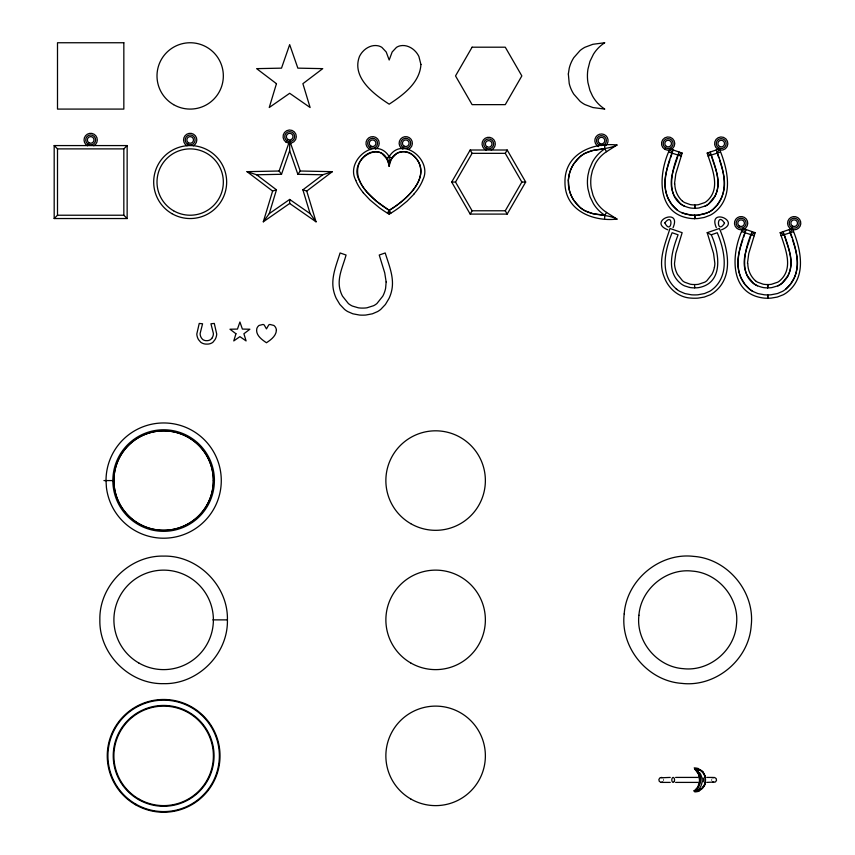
<?xml version="1.0" encoding="UTF-8"?>
<svg xmlns="http://www.w3.org/2000/svg" width="855" height="855" viewBox="0 0 855 855"><rect width="100%" height="100%" fill="white"/><g stroke="black" fill="none" stroke-linecap="round" stroke-linejoin="round"><path stroke-width="0.64" stroke-dasharray="4.28 3.21" d="M663.63 780.818L663.63 778.991M711.766 778.991L711.766 780.818"/><path stroke-width="1.28" d="M674.499 183.793L675.803 173.896L682.151 153.088L669.978 148.877C658.158 173.18 655.561 214.455 691.096 218.495A38.411 38.411 0 0 0 694.677 218.624L694.72 215.31A34.905 34.905 0 0 0 697.99 215.193L704.467 213.953L709.607 211.741A23.299 23.299 0 0 0 712.824 209.518C731.046 194.352 723.715 168.681 716.159 149.988M747.462 263.393L748.766 253.497L755.125 232.688L742.942 228.477C731.132 252.781 728.535 294.056 764.06 298.096A38.411 38.411 0 0 0 767.651 298.224L767.683 294.911A34.905 34.905 0 0 0 770.954 294.793L777.452 293.554L782.582 291.341A23.395 23.395 0 0 0 785.788 289.118C803.989 273.985 796.721 248.239 789.133 229.589M679.18 152.062C671.293 169.985 663.32 202.357 690.37 207.968A26.697 26.697 0 0 0 694.677 208.257L694.72 204.944A23.267 23.267 0 0 0 698.482 204.687L704.777 202.56A14.877 14.877 0 0 0 706.444 201.459C721.641 188.934 711.894 168.221 707.203 153.088L719.386 148.877C727.669 169.066 734.392 196.992 714.192 212.66A26.879 26.879 0 0 1 710.142 215.225L704.296 217.459L698.268 218.495A38.411 38.411 0 0 1 694.677 218.624L694.645 215.31A34.905 34.905 0 0 1 691.374 215.193L684.887 213.953L679.746 211.73A23.203 23.203 0 0 1 676.54 209.518C658.318 194.363 665.639 168.681 673.195 149.988M752.144 231.662C744.267 249.585 736.294 281.968 763.344 287.569A26.697 26.697 0 0 0 767.651 287.857L767.683 284.544A23.267 23.267 0 0 0 771.445 284.298L777.751 282.171A14.877 14.877 0 0 0 779.407 281.06C794.605 268.534 784.869 247.832 780.177 232.688L792.35 228.477C800.686 248.623 807.334 276.625 787.166 292.26A26.879 26.879 0 0 1 783.105 294.825L777.259 297.07L771.231 298.096A38.411 38.411 0 0 1 767.651 298.224L767.608 294.911A34.905 34.905 0 0 1 764.338 294.793L757.84 293.554L752.721 291.341A23.203 23.203 0 0 1 750.145 289.631C731.228 274.733 738.431 248.452 746.169 229.589M604.624 218.538L604.774 215.225L606.558 212.425A33.377 33.377 0 0 1 595.358 200.465L593.06 195.442L591.2 188.186A40.452 40.452 0 0 1 591.2 175.927L592.462 170.423L595.347 163.647A33.377 33.377 0 0 1 606.548 151.666L616.989 145.019C592.707 142.219 564.557 153.825 564.973 182.051C564.557 210.287 592.707 221.894 616.989 219.094L606.558 212.425M227.409 619.875C228.274 653.99 197.751 684.502 163.636 683.647C129.522 684.502 99.009 653.99 99.864 619.875C99.009 585.761 129.522 555.248 163.636 556.103C197.751 555.248 228.274 585.761 227.409 619.875L212.842 619.875M714.395 267.38L714.609 266.172A23.267 23.267 0 0 0 714.855 263.393L713.562 253.497L707.203 232.688L719.386 228.477C728.011 248.442 734.199 276.731 714.192 292.26A26.879 26.879 0 0 1 710.142 294.825L704.296 297.07L698.268 298.096A38.4 38.4 0 0 1 694.677 298.224A38.4 38.4 0 0 1 691.096 298.096C678.688 297.615 668.215 288.392 664.175 276.977C657.463 260.903 665.179 243.899 669.978 228.477L682.151 232.688L675.803 253.497L674.499 263.393A23.267 23.267 0 0 0 674.745 266.172L674.958 267.38A26.163 26.163 0 0 0 677.47 274.38L682.504 280.729A14.824 14.824 0 0 0 684.577 282.171L690.135 284.17A22.914 22.914 0 0 0 694.634 284.544L694.72 284.544A23.267 23.267 0 0 0 698.482 284.298L704.777 282.171A14.824 14.824 0 0 0 706.861 280.729L711.884 274.38A26.163 26.163 0 0 0 714.395 267.38M263.308 221.808L272.617 191.071L276.454 189.821L269.25 213.643L263.308 221.808L289.674 203.469L289.674 199.429L269.25 213.643M669.903 159.949C666.537 170.156 663.02 181.175 665.917 191.948A37.267 37.267 0 0 0 668.321 198.638L671.912 204.634L677.181 210.02M742.867 239.55C739.5 249.756 735.984 260.775 738.88 271.548A37.267 37.267 0 0 0 741.285 278.238L744.887 284.245L749.504 289.118A23.299 23.299 0 0 0 752.721 291.341M670.63 157.715L672.115 153.12L669.978 148.877M743.604 237.316L745.079 232.731L742.942 228.477M272.617 191.071L247.02 171.663L256.628 174.783L281.509 174.281L279.136 171.011L289.674 140.669L300.223 171.011L297.85 174.281L322.73 174.783L332.339 171.663L300.223 171.011M281.509 174.281L289.674 150.769L289.674 140.669M422.477 180.437C433.624 160.922 402.427 135.197 389.314 156.422M719.386 148.877L717.249 153.12L708.079 156.112M792.35 228.477L790.212 232.731L781.043 235.713M755.467 280.729L755.884 281.06A14.738 14.738 0 0 0 757.551 282.171L763.109 284.17A22.914 22.914 0 0 0 767.608 284.544L767.651 287.857A26.697 26.697 0 0 0 771.958 287.579L777.826 285.859A18.596 18.596 0 0 0 781.427 283.689C797.897 270.469 789.026 247.918 783.148 231.662M703.676 785.841L703.163 786.792M413.927 194.203L407.087 201.171L399.274 207.519A117.381 117.381 0 0 1 390.906 213.141L389.185 214.199L387.454 213.141L389.185 210.309C405.441 200.968 434.297 175.532 413.841 156.005C405.206 146.707 389.271 153.472 389.185 166.137A26.516 26.516 0 0 0 386.385 158.282L389.185 156.647L392.039 158.325M787.786 275.941L781.94 283.283A18.468 18.468 0 0 1 778.627 285.463L777.826 285.859M451.686 182.051L470.186 150.01L507.186 150.01L525.686 182.051L507.186 214.092L470.186 214.092L451.686 182.051L455.523 182.051L472.099 153.334L505.273 153.334L521.849 182.051L505.273 210.779L472.099 210.779L455.523 182.051M470.186 214.092L472.099 210.779M505.273 153.334L507.186 150.01M392.156 158.132L396.453 153.537A11.521 11.521 0 0 1 400.183 151.955C406.018 150.683 412.035 153.601 415.808 157.972A21.439 21.439 0 0 1 418.886 162.6C426.185 178.994 410.817 194.438 398.879 203.672A112.24 112.24 0 0 1 389.175 210.309L389.185 214.199M211.816 338.345L210.79 339.424A6.327 6.327 0 0 1 206.76 340.664A6.327 6.327 0 0 1 202.688 339.478L201.695 338.345A7.898 7.898 0 0 1 200.134 333.471L202.571 323.788L199.236 323.436L196.81 333.974A11.372 11.372 0 0 0 196.939 335.224A12.226 12.226 0 0 0 198.531 339.649L200.711 342.235A9.491 9.491 0 0 0 206.75 344.095A9.491 9.491 0 0 0 212.863 342.321L214.99 339.649A12.226 12.226 0 0 0 216.582 335.224A11.372 11.372 0 0 0 216.7 333.974L214.284 323.436L210.939 323.788L213.387 333.471A7.898 7.898 0 0 1 211.805 338.334M673.067 227.644C682.001 206.792 646.754 221.392 667.819 229.813M697.701 789.56L696.985 790.319M696.451 789.828L695.949 790.362M54.186 218.538L57.499 215.225L123.836 215.225L127.149 218.538L127.149 145.574L54.186 145.574L54.186 218.538L127.149 218.538M54.186 145.574L57.499 148.888L123.836 148.888L127.149 145.574M694.602 768.602L698.46 774.053L699.55 780.326L698.022 786.718L694.068 791.217L697.338 788.652L699.54 784.088L700.031 778.627L698.685 773.38M695.831 790.277L695.906 790.202A12.932 10.955 25.3 0 0 697.22 789.945M785.788 289.118L790.415 284.245L794.006 278.238A37.267 37.267 0 0 0 796.411 271.548C799.307 260.775 795.791 249.756 792.425 239.55M302.894 189.821L306.742 191.071L316.04 221.808L310.109 213.643L302.894 189.821L322.73 174.783M306.742 191.071L332.339 171.663M708.624 212.275L709.607 211.73A23.395 23.395 0 0 0 712.824 209.518L717.441 204.634L721.043 198.638A37.267 37.267 0 0 0 723.448 191.948C726.333 181.175 722.828 170.156 719.461 159.949M682.151 153.088L678.09 155.193C675.194 166.02 669.454 176.932 671.709 188.431A29.316 29.316 0 0 0 674.542 196.329L680.388 203.682A18.639 18.639 0 0 0 684.502 206.247M755.125 232.688L751.064 234.794C748.168 245.62 742.429 256.532 744.684 268.032A29.316 29.316 0 0 0 747.516 275.941M662.678 781.994L660.862 782.357L659.237 781.267L658.874 779.45L659.953 777.826L670.256 777.419M712.717 777.826L714.524 777.462L716.159 778.542L716.522 780.359L715.432 781.994L706.69 782.4M682.504 201.117L682.921 201.459A14.738 14.738 0 0 0 684.577 202.56L690.135 204.559A22.914 22.914 0 0 0 694.634 204.933L694.677 208.257A26.697 26.697 0 0 0 698.984 207.968L705.653 205.863A18.468 18.468 0 0 0 708.966 203.682C724.837 190.238 715.924 168.2 710.174 152.062M696.643 790.512L695.639 790.907M707.609 212.756L697.958 215.193A34.948 34.948 0 0 1 694.677 215.31A34.948 34.948 0 0 1 691.406 215.193L681.745 212.756M699.369 789.796C705.877 787.337 706.818 777.954 703.099 772.792M707.203 232.688L711.264 234.794L717.249 232.731C724.794 250.75 729.988 275.695 712.183 289.631A23.213 23.213 0 0 1 709.607 291.341L704.488 293.554L697.99 294.793A34.905 34.905 0 0 1 694.72 294.911L694.72 294.911A34.905 34.905 0 0 1 691.374 294.793L684.866 293.554L679.746 291.341A23.395 23.395 0 0 1 676.54 289.118C659.387 274.936 664.741 250.568 672.115 232.731L678.09 234.794C672.265 250.173 665.457 271.463 680.901 283.689A18.596 18.596 0 0 0 684.502 285.848L689.515 287.43M699.048 790.501C706.123 788.021 707.192 777.922 703.248 772.375M616.989 145.019C605.639 150.715 591.019 147.498 580.802 156.091C572.743 162.45 568.019 172.774 568.308 183.023C568.65 193.145 573.769 203.127 582.095 208.973C592.291 216.582 606.077 213.365 616.989 219.094M720.412 152.126L717.249 153.12L718.724 157.715M793.376 231.726L790.212 232.731L791.698 237.316M713.583 777.462L706.69 777.419M721.535 229.813C742.6 221.392 707.352 206.792 716.298 227.644M247.02 171.663L279.136 171.011M694.634 204.944L694.677 208.257M767.608 284.544L767.651 287.857M521.849 182.051L525.686 182.051M103.936 480.574L113.886 480.574M213.365 480.563A49.74 49.74 0 0 0 138.756 437.482A49.75 49.75 0 0 0 138.767 523.655A49.75 49.75 0 0 0 213.387 480.574A49.75 49.75 0 0 0 138.767 437.482A49.74 49.74 0 0 0 138.745 523.645A49.74 49.74 0 0 0 213.365 480.563L214.423 480.563A50.776 50.776 0 0 0 138.232 436.595A50.776 50.776 0 0 0 138.232 524.532A50.776 50.776 0 0 0 214.391 480.563M675.61 777.419L697.808 777.419M661.31 782.4L670.256 782.4M675.61 782.4L697.808 782.4M661.31 777.419L662.23 777.59M681.285 156.112L668.952 152.126M754.249 235.713L741.916 231.726M713.626 782.357L712.717 781.994M695.596 768.891L697.701 770.248M700.234 770.376L699.572 770.099A11.617 9.897 -29 0 0 699.112 769.938M707.203 153.088L711.264 155.193C714.16 166.02 719.899 176.932 717.644 188.431A29.316 29.316 0 0 1 714.812 196.329L708.464 204.089A18.596 18.596 0 0 1 704.851 206.247M780.177 232.688L784.227 234.794C787.124 245.62 792.874 256.532 790.619 268.032A29.316 29.316 0 0 1 787.786 275.941M390.917 213.141L389.185 210.309L376.435 201.235L366.955 192.044A45.155 45.155 0 0 1 359.495 180.758M289.674 199.429L310.109 213.643M289.674 203.469L316.04 221.808M256.628 174.783L276.454 189.821M695.959 769.457L696.483 770.013M363.225 192.749L369.82 199.824L379.086 207.519A117.381 117.381 0 0 0 387.454 213.141M389.185 156.647L389.185 166.137C384.846 136.148 346.617 159.49 359.581 180.726M606.558 151.688L604.774 148.888L604.624 145.574M389.046 156.422C375.933 135.197 344.747 160.922 355.894 180.437M386.214 158.132L381.907 153.537A11.521 11.521 0 0 0 378.177 151.955C372.353 150.683 366.335 153.601 362.552 157.972A21.439 21.439 0 0 0 359.474 162.6C352.175 178.994 367.543 194.438 379.481 203.672A112.24 112.24 0 0 0 389.185 210.309M470.186 150.01L472.099 153.334M505.273 210.779L507.186 214.092M747.516 275.941L753.362 283.283A18.639 18.639 0 0 0 757.466 285.848M289.674 150.769L297.85 174.281M711.264 234.794C719.151 252.065 724.356 282.62 698.984 287.569A26.697 26.697 0 0 1 694.677 287.857A26.313 26.313 0 0 1 689.515 287.43M106.009 480.574L106.415 487.446A57.98 57.98 0 0 0 110.99 504.033A56.954 56.954 0 0 0 115.874 512.829A57.638 57.638 0 0 0 210.074 514.721A57.638 57.638 0 0 0 180.202 425.363A57.948 57.948 0 0 0 146.526 425.555A57.638 57.638 0 0 0 114.078 451.162A57.531 57.531 0 0 0 106.02 480.574M767.651 294.911L767.651 298.224M694.677 215.31L694.677 218.624M694.677 285.656L694.677 287.857M123.836 148.888L123.836 215.225M57.499 148.888L57.499 215.225M598.618 146.59A6.626 6.626 0 0 1 595.935 136.918A6.626 6.626 0 0 1 605.896 135.678A6.626 6.626 0 0 1 605.661 145.713M486.153 150.042A6.626 6.626 0 0 1 483.417 139.878A6.626 6.626 0 0 1 493.934 139.867A6.626 6.626 0 0 1 491.219 150.031M402.929 149.251A6.626 6.626 0 0 1 400.632 139.044A6.626 6.626 0 0 1 411.073 139.29A6.626 6.626 0 0 1 408.305 149.369M370.675 149.593A6.626 6.626 0 0 1 367.041 139.654A6.626 6.626 0 0 1 377.6 138.884A6.626 6.626 0 0 1 375.43 149.251M187.053 145.778A6.626 6.626 0 0 1 185.065 135.721A6.626 6.626 0 0 1 195.314 135.731A6.626 6.626 0 0 1 193.305 145.778M87.541 145.778A6.626 6.626 0 0 1 85.553 135.721A6.626 6.626 0 0 1 95.803 135.731A6.626 6.626 0 0 1 93.794 145.778M422.616 180.501A46.747 46.747 0 0 1 413.809 194.096M363.3 192.685A45.625 45.625 0 0 1 355.776 180.49M389.249 166.148A26.516 26.516 0 0 1 391.975 158.282M682.45 201.171A23.47 23.47 0 0 1 674.809 183.793M694.185 767.886A18.008 15.935 -32.6 0 1 698.781 768.677M694.527 768.709A12.504 11.553 -81.5 0 1 698.225 773.615M698.642 790.116A18.169 15.144 22.8 0 1 693.993 790.704M699.337 791.099A17.602 15.251 30.1 0 1 694.741 791.89M703.002 787.348A9.758 8.807 40.9 0 1 698.984 790.18M703.622 773.305A11.607 9.982 84.5 0 1 705.097 776.682M705.022 784.035A11.607 9.982 84.5 0 1 704.146 786.183M698.524 769.233A9.736 8.785 -73.8 0 1 702.703 772.674M695.991 769.318A13.017 11.318 -29.9 0 1 698.086 769.821M696.569 769.928A14.033 13.627 -45.5 0 1 696.28 789.592M694.741 769.489A17.143 13.456 -18.6 0 1 698.717 769.938M699.208 769.532A9.8 8.796 -42.9 0 1 703.376 772.268M696.932 769.607A14.075 11.489 -22.3 0 1 699.059 770.056M700.224 770.398A9.042 8.09 -52.1 0 1 703.205 772.696M699.454 789.945A13.744 11.553 26.3 0 1 697.049 790.533M699.828 772.931A13.937 13.477 32.6 0 1 698.118 789.988M697.477 770.451A13.488 12.558 -81 0 1 699.198 773.294M703.077 777.975A2.49 1.368 -90 0 1 703.077 781.833M677.181 289.631A25.073 25.073 0 0 1 675.91 288.584M755.425 280.771A23.47 23.47 0 0 1 747.783 263.393M792.724 229.653A6.519 6.519 0 0 0 794.188 229.824A6.626 6.626 0 0 0 800.59 221.477A6.626 6.626 0 0 0 790.886 217.437A6.626 6.626 0 0 0 789.507 227.858A6.562 6.562 0 0 0 790.939 228.969M742.567 229.653A6.519 6.519 0 0 1 741.114 229.824A6.637 6.637 0 0 1 734.691 221.477A6.637 6.637 0 0 1 744.416 217.437A6.637 6.637 0 0 1 745.806 227.868A6.562 6.562 0 0 1 744.363 228.969M386.15 281.947L385.616 288.263A29.316 29.316 0 0 1 382.784 296.172L376.937 303.514A18.468 18.468 0 0 1 373.624 305.695L366.955 307.8A26.697 26.697 0 0 1 362.648 308.089A26.697 26.697 0 0 1 358.341 307.811L352.463 306.09A18.639 18.639 0 0 1 348.359 303.525L342.513 296.172A29.316 29.316 0 0 1 339.681 288.263C337.426 276.764 343.165 265.852 346.061 255.025L340.076 252.962C336.25 265.424 330.393 278.527 333.877 291.779A37.267 37.267 0 0 0 336.282 298.47L339.884 304.476L344.512 309.35A23.299 23.299 0 0 0 347.718 311.573L352.859 313.796L359.367 315.025A34.937 34.937 0 0 0 362.648 315.142A34.937 34.937 0 0 0 365.919 315.025L372.438 313.796L377.579 311.573A23.299 23.299 0 0 0 380.785 309.35L385.413 304.476L389.004 298.47A37.267 37.267 0 0 0 391.408 291.779C394.892 278.527 389.046 265.424 385.21 252.962L379.235 255.025L384.739 272.916L386.15 281.947M568.351 73.99L569.227 83.576A34.424 34.424 0 0 0 573.801 94.178L580.075 101.296A28.557 28.557 0 0 0 584.948 104.577L592.91 107.548L604.774 109.087A36.701 36.701 0 0 1 592.472 95.942L589.95 90.459L587.919 82.55A43.744 43.744 0 0 1 587.919 69.287L589.95 61.378L593.477 54.164A36.562 36.562 0 0 1 604.774 42.739L592.91 44.289L584.948 47.26A28.557 28.557 0 0 0 580.075 50.541L573.801 57.659A34.424 34.424 0 0 0 569.227 68.25L568.351 73.99M568.351 180.127L569.227 189.725A34.424 34.424 0 0 0 573.801 200.316L580.075 207.434A28.557 28.557 0 0 0 584.948 210.715L592.91 213.686L604.774 215.225A36.562 36.562 0 0 1 593.488 203.811L589.95 196.597L587.919 188.688A43.744 43.744 0 0 1 587.919 175.425L589.298 169.44L592.462 162.033A36.701 36.701 0 0 1 604.763 148.866L592.91 150.427L584.948 153.398A28.557 28.557 0 0 0 580.075 156.679L573.801 163.797A34.424 34.424 0 0 0 569.227 174.388L568.351 180.127M276.411 330.308C276.069 336.026 270.853 339.852 266.461 342.737C261.79 339.67 255.378 334.978 256.821 328.587A6.573 6.573 0 0 1 259.065 325.445L263.009 324.451A3.612 3.612 0 0 1 264.184 324.953L266.461 328.897L268.737 324.953A3.612 3.612 0 0 1 269.913 324.451L273.846 325.445A6.541 6.541 0 0 1 276.218 329.004L276.411 330.308M420.927 64.488C419.848 82.753 403.207 94.948 389.185 104.171C373.849 94.274 351.416 77.324 359.474 56.462A21.439 21.439 0 0 1 362.552 51.834C366.335 47.463 372.353 44.546 378.177 45.817A11.521 11.521 0 0 1 381.907 47.399L386.214 51.995L389.185 60L392.156 51.995L396.453 47.399A11.521 11.521 0 0 1 400.183 45.817C406.018 44.546 412.035 47.463 415.808 51.834A21.439 21.439 0 0 1 418.886 56.462L420.927 64.488M664.837 222.866C671.656 236.397 674.168 210.907 664.837 222.866M624.203 613.879C620.11 647.78 647.684 680.986 681.692 683.369C715.603 687.463 748.809 659.889 751.182 625.881C755.286 591.97 727.701 558.764 693.694 556.381C659.782 552.287 626.576 579.861 624.203 613.879M638.92 615.269C635.767 641.314 656.961 666.825 683.081 668.653C709.137 671.795 734.648 650.612 736.476 624.481C739.618 598.436 718.435 572.925 692.304 571.097C666.259 567.955 640.737 589.138 638.92 615.269M724.527 223.187C716.426 235.991 716.426 210.373 724.527 223.187M276.454 83.683L269.25 107.506L289.674 93.291L310.109 107.506L302.894 83.683L322.73 68.646L297.85 68.144L289.674 44.631L281.509 68.144L256.628 68.646L276.454 83.683M235.948 333.749L233.778 340.921L239.924 336.646L246.08 340.921L243.91 333.749L249.874 329.228L242.382 329.079L239.924 322.004L237.466 329.079L229.974 329.228L235.948 333.749M472.099 47.196L455.523 75.913L472.099 104.641L505.273 104.641L521.849 75.913L505.273 47.196L472.099 47.196M123.836 42.75L57.499 42.75L57.499 109.087L123.836 109.087L123.836 42.75M173.586 104.641A33.163 33.163 0 0 0 223.337 75.913A33.163 33.163 0 0 0 173.586 47.196A33.163 33.163 0 0 0 173.586 104.641M598.97 144.901A4.97 4.97 0 0 0 606.419 140.594A4.97 4.97 0 0 0 598.97 136.287A4.97 4.97 0 0 0 598.97 144.901M599.654 143.383A3.313 3.313 0 0 0 604.763 140.754A3.313 3.313 0 0 0 599.943 137.644A3.313 3.313 0 0 0 599.654 143.383M486.196 148.214A4.97 4.97 0 0 0 493.656 143.918A4.97 4.97 0 0 0 486.196 139.611A4.97 4.97 0 0 0 486.196 148.214M486.89 146.697A3.313 3.313 0 0 0 491.988 144.078A3.313 3.313 0 0 0 487.168 140.968A3.313 3.313 0 0 0 486.89 146.697M403.271 147.552A4.97 4.97 0 0 0 410.731 143.245A4.97 4.97 0 0 0 403.271 138.948A4.97 4.97 0 0 0 403.271 147.552M403.966 146.034A3.313 3.313 0 0 0 409.075 143.416A3.313 3.313 0 0 0 404.244 140.306A3.313 3.313 0 0 0 403.966 146.034M369.905 147.423A4.97 4.97 0 0 0 377.568 143.49A4.97 4.97 0 0 0 370.333 138.831A4.97 4.97 0 0 0 369.905 147.423M370.942 146.12A3.313 3.313 0 0 0 375.911 143.245A3.313 3.313 0 0 0 370.942 140.38A3.313 3.313 0 0 0 370.942 146.12M286.094 142.186A6.626 6.626 0 0 0 296.311 136.939A6.626 6.626 0 0 0 286.66 130.719A6.626 6.626 0 0 0 286.094 142.186M286.991 140.797A4.97 4.97 0 0 0 294.654 136.864A4.97 4.97 0 0 0 287.408 132.194A4.97 4.97 0 0 0 286.991 140.797M288.028 139.483A3.313 3.313 0 0 0 292.998 136.618A3.313 3.313 0 0 0 288.028 133.743A3.313 3.313 0 0 0 288.028 139.483M187.48 144.11A4.97 4.97 0 0 0 195.143 140.177A4.97 4.97 0 0 0 187.908 135.507A4.97 4.97 0 0 0 187.48 144.11M188.517 142.806A3.313 3.313 0 0 0 193.497 139.931A3.313 3.313 0 0 0 188.517 137.057A3.313 3.313 0 0 0 188.517 142.806M87.98 144.11A4.97 4.97 0 0 0 95.642 140.177A4.97 4.97 0 0 0 88.407 135.507A4.97 4.97 0 0 0 87.98 144.11M89.016 142.806A3.313 3.313 0 0 0 93.986 139.931A3.313 3.313 0 0 0 89.016 137.057A3.313 3.313 0 0 0 89.016 142.806M171.93 213.654A36.487 36.487 0 0 0 226.661 182.051A36.487 36.487 0 0 0 171.93 150.459A36.487 36.487 0 0 0 171.93 213.654M173.586 210.779A33.163 33.163 0 0 0 223.337 182.051A33.163 33.163 0 0 0 173.586 153.334A33.163 33.163 0 0 0 173.586 210.779M138.767 662.956A49.75 49.75 0 0 0 213.387 619.875A49.75 49.75 0 0 0 138.767 576.794A49.75 49.75 0 0 0 138.767 662.956M138.767 798.955A49.75 49.75 0 0 0 213.387 755.863A49.75 49.75 0 0 0 138.767 712.781A49.75 49.75 0 0 0 138.767 798.955M410.742 798.955A49.75 49.75 0 0 0 485.373 755.863A49.75 49.75 0 0 0 410.742 712.781A49.75 49.75 0 0 0 410.742 798.955M410.742 662.956A49.75 49.75 0 0 0 485.373 619.875A49.75 49.75 0 0 0 410.742 576.794A49.75 49.75 0 0 0 410.742 662.956M410.742 523.655A49.75 49.75 0 0 0 485.373 480.574A49.75 49.75 0 0 0 410.742 437.482A49.75 49.75 0 0 0 410.742 523.655M135.774 804.117A55.725 55.725 0 0 0 219.361 755.863A55.725 55.725 0 0 0 135.774 707.609A55.725 55.725 0 0 0 135.774 804.117M135.443 804.694A56.387 56.387 0 0 0 220.024 755.863A56.387 56.387 0 0 0 135.443 707.032A56.387 56.387 0 0 0 135.443 804.694M138.435 799.521A50.413 50.413 0 0 0 214.06 755.863A50.413 50.413 0 0 0 138.435 712.204A50.413 50.413 0 0 0 138.435 799.521M664.816 149.326A6.626 6.626 0 0 0 674.766 143.587A6.626 6.626 0 0 0 664.816 137.837A6.626 6.626 0 0 0 664.816 149.326M665.65 147.894A4.97 4.97 0 0 0 673.109 143.587A4.97 4.97 0 0 0 665.65 139.28A4.97 4.97 0 0 0 665.65 147.894M666.344 146.365A3.313 3.313 0 0 0 671.453 143.747A3.313 3.313 0 0 0 666.622 140.637A3.313 3.313 0 0 0 666.344 146.365M717.634 149.155A6.626 6.626 0 0 0 727.84 143.907A6.626 6.626 0 0 0 718.189 137.687A6.626 6.626 0 0 0 717.634 149.155M718.521 147.765A4.97 4.97 0 0 0 726.184 143.822A4.97 4.97 0 0 0 718.948 139.162A4.97 4.97 0 0 0 718.521 147.765M719.557 146.451A3.313 3.313 0 0 0 724.527 143.587A3.313 3.313 0 0 0 719.557 140.712A3.313 3.313 0 0 0 719.557 146.451M674.296 781.342A2.49 1.368 -90 0 0 673.302 777.43A2.49 1.368 -90 0 0 671.934 780.957A2.49 1.368 -90 0 0 674.296 781.342M791.495 227.366A4.97 4.97 0 0 0 799.158 223.433A4.97 4.97 0 0 0 791.912 218.762A4.97 4.97 0 0 0 791.495 227.366M792.532 226.051A3.313 3.313 0 0 0 797.501 223.187A3.313 3.313 0 0 0 792.532 220.312A3.313 3.313 0 0 0 792.532 226.051M738.624 227.494A4.97 4.97 0 0 0 746.084 223.187A4.97 4.97 0 0 0 738.624 218.88A4.97 4.97 0 0 0 738.624 227.494M739.319 225.977A3.313 3.313 0 0 0 744.416 223.347A3.313 3.313 0 0 0 739.596 220.237A3.313 3.313 0 0 0 739.319 225.977"/></g></svg>
